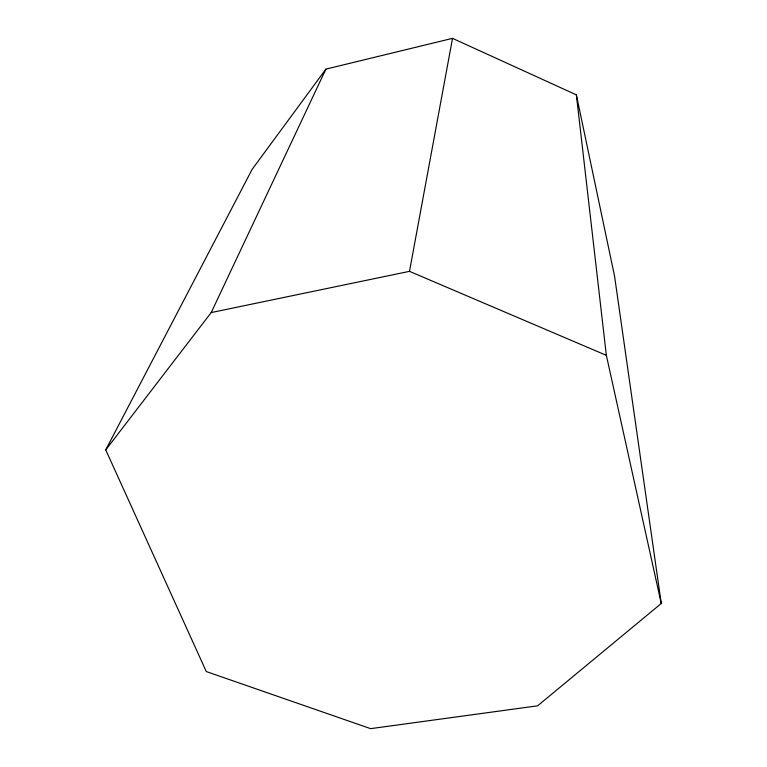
<?xml version="1.0" encoding="UTF-8"?>
<svg xmlns="http://www.w3.org/2000/svg" width="767" height="767" viewBox="0 0 767 767"><rect width="100%" height="100%" fill="white"/><g stroke="black" fill="none" stroke-linecap="round" stroke-linejoin="round"><path stroke-width="1.15" d="M105.741 449.884L211.203 312.572L409.492 271.345L452.52 38.35L576.362 94.859L614.588 276.302L661.259 603.495L537.6 705.832L370.634 728.65L206.294 671.566L105.741 449.884L252.151 169.334L325.898 69.126L452.52 38.35M211.203 312.572L325.898 69.126M409.492 271.345L606.352 355.351L661.259 603.495M576.362 94.859L606.352 355.351"/></g></svg>
